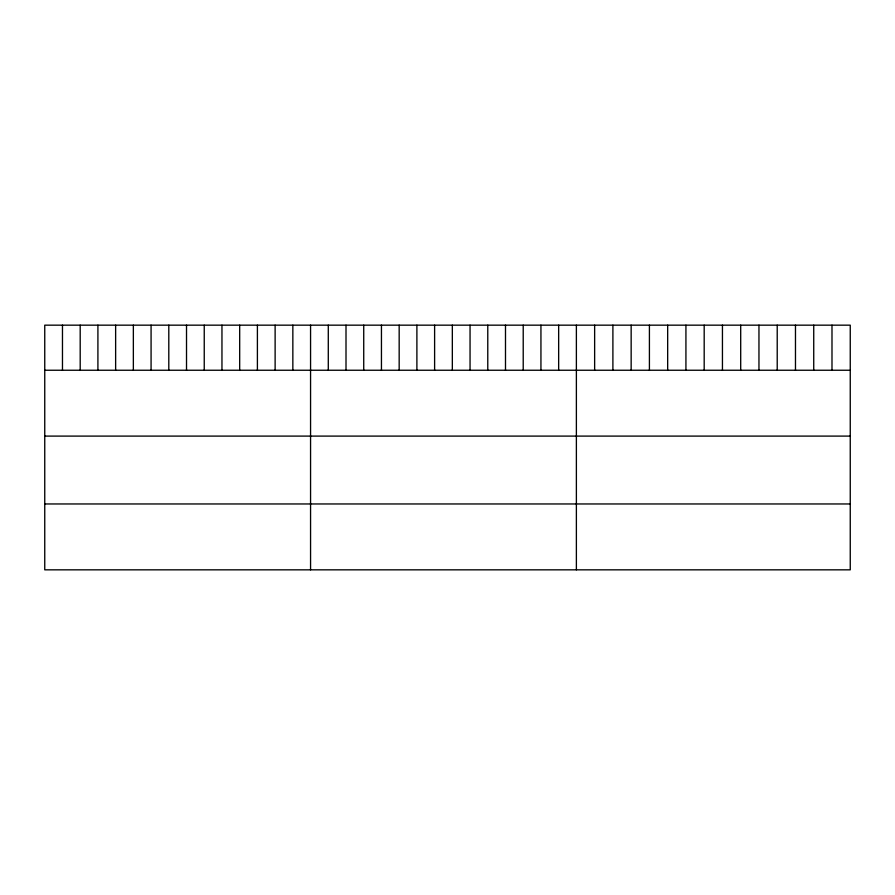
<?xml version="1.0" encoding="UTF-8"?>
<svg xmlns="http://www.w3.org/2000/svg" width="895" height="895" viewBox="0 0 895 895"><rect width="100%" height="100%" fill="white"/><g stroke="black" fill="none" stroke-linecap="round" stroke-linejoin="round"><path stroke-width="1.34" d="M850.25 370.239L850.25 569.835L44.75 569.835L44.75 325.165L850.25 325.165L850.25 370.239L44.75 370.239M44.75 436.1L850.25 436.1M44.75 503.963L850.25 503.963M831.992 325.165L831.992 370.239M813.734 325.165L813.734 370.239M795.476 325.165L795.476 370.239M777.218 325.165L777.218 370.239M758.96 325.165L758.96 370.239M740.702 325.165L740.702 370.239M722.444 325.165L722.444 370.239M704.186 325.165L704.186 370.239M685.928 325.165L685.928 370.239M667.67 325.165L667.67 370.239M649.412 325.165L649.412 370.239M631.154 325.165L631.154 370.239M612.896 325.165L612.896 370.239M594.638 325.165L594.638 370.239M576.38 325.165L576.38 569.835M558.659 325.165L558.659 370.239M540.938 325.165L540.938 370.239M523.217 325.165L523.217 370.239M505.496 325.165L505.496 370.239M487.775 325.165L487.775 370.239M470.054 325.165L470.054 370.239M452.333 325.165L452.333 370.239M434.612 325.165L434.612 370.239M416.891 325.165L416.891 370.239M399.17 325.165L399.17 370.239M381.449 325.165L381.449 370.239M363.728 325.165L363.728 370.239M346.007 325.165L346.007 370.239M328.286 325.165L328.286 370.239M310.565 325.165L310.565 569.835M292.844 325.165L292.844 370.239M275.123 325.165L275.123 370.239M257.402 325.165L257.402 370.239M239.681 325.165L239.681 370.239M221.96 325.165L221.96 370.239M204.239 325.165L204.239 370.239M186.518 325.165L186.518 370.239M168.797 325.165L168.797 370.239M151.076 325.165L151.076 370.239M133.355 325.165L133.355 370.239M115.634 325.165L115.634 370.239M97.913 325.165L97.913 370.239M80.192 325.165L80.192 370.239M62.471 325.165L62.471 370.239"/></g></svg>
